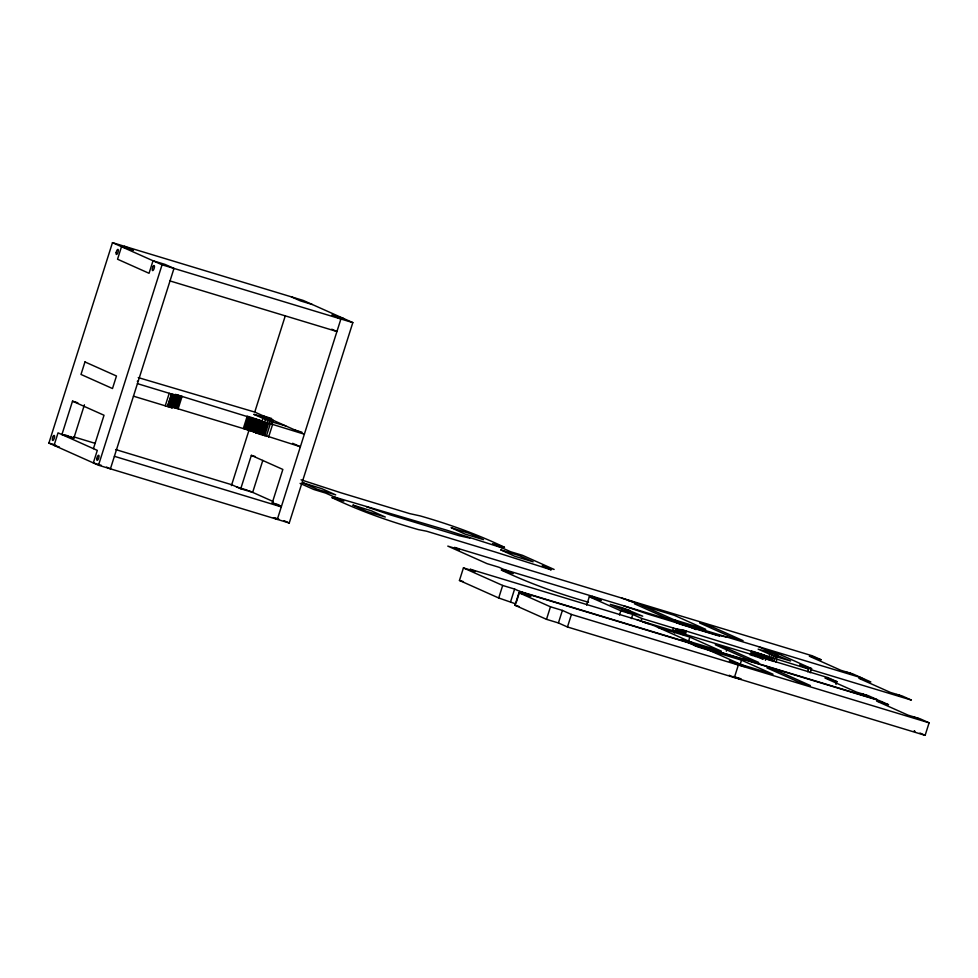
<?xml version="1.0" encoding="UTF-8"?>
<svg xmlns="http://www.w3.org/2000/svg" width="978" height="978" viewBox="0 0 978 978"><rect width="100%" height="100%" fill="white"/><g stroke="black" fill="none" stroke-linecap="round" stroke-linejoin="round"><path stroke-width="1.47" d="M48.9 443.071L112.47 242.654L303.229 300.442L352.826 322.606L289.243 523.01L98.497 465.222L48.9 443.071L55.526 445.076M77.812 402.777L72.506 401.176L61.92 434.574L73.839 438.193L84.426 404.794M93.423 448.657L104.023 415.247L72.506 401.176M98.497 465.222L162.067 264.806L112.47 242.654M165.258 405.809L169.231 393.29M133.46 396.176L167.482 406.493L171.456 393.963L176.566 395.246L175.038 394.489L176.028 394.574L304.341 434.22L254.757 412.068L138.24 377.594M167.482 406.493L171.81 394.073M167.837 406.591L168.998 406.934L172.972 394.403M168.998 406.934L170.038 407.227L174.011 394.696M170.038 407.227L170.918 407.459L174.891 394.929M170.918 407.459L171.627 407.63L175.6 395.112M172.495 405.711L173.815 401.542M174.695 398.755L176.028 394.574M171.627 407.63L176.174 395.002M172.152 407.753L176.712 394.745M172.739 407.276L173.583 407.496L177.556 394.965M173.583 407.496L174.561 407.765L178.534 395.246M174.561 407.765L175.661 408.083L179.634 395.564M175.661 408.083L176.859 408.437L180.832 395.919M176.859 408.437L178.13 408.828L182.104 396.298M178.13 408.828L243.302 428.572L247.275 416.041M243.302 428.572L244.573 428.951L248.546 416.42M244.573 428.951L245.906 429.366L249.879 416.836M245.906 429.366L247.275 429.794L251.248 417.264M292.618 443.291L300.368 446.75L248.644 430.222L252.617 417.704M231.419 485.626L248.925 430.442M254.916 411.567L285.319 315.711M249.965 430.662L253.938 418.132M251.236 431.078L255.209 418.56M252.397 431.481L256.37 418.963M253.449 431.848L257.422 419.33M254.341 432.178L258.314 419.648M255.062 432.459L259.036 419.929M255.6 432.679L259.573 420.161M255.943 432.851L259.916 420.32M256.285 433.009L260.258 420.479M256.823 433.23L260.796 420.711M257.544 433.511L261.517 420.98M262.41 419.684L263.29 416.897L270.527 419.305L273.351 420.381L272.471 423.168M262.801 460.418L252.666 492.374L240.747 488.755L251.346 455.357L255.319 456.567M258.436 433.841L262.422 421.31M259.488 434.208L263.461 421.677M260.649 434.611L264.622 422.08M265.014 420.516L265.894 417.74M261.921 435.027L265.894 422.508M267.483 421.335L268.363 418.56M263.241 435.467L267.214 422.936M264.61 435.895L268.583 423.376M269.635 422.08L270.527 419.305M266.285 436.42L270.27 423.902M271.346 422.704L272.226 419.929M268.583 437.117L272.556 424.599M114.389 456.31L281.297 506.873L272.263 502.839L282.85 469.44L251.346 455.357M515.797 603.903L498.707 597.986L459.452 580.455L463.425 567.925L475.345 571.531L470.186 569.233L827.853 677.595L836.887 681.629L836.007 684.417M498.707 597.986L502.68 585.455L463.425 567.925M510.638 601.604L514.611 589.074L502.68 585.455M514.978 605.26L518.951 592.729L530.883 596.348L521.836 592.301L879.503 700.664L888.55 704.71L876.63 701.092L908.134 715.175L920.066 718.781L929.1 722.828L925.127 735.346L567.46 626.984L558.414 622.949L546.494 619.331L514.978 605.26L518.951 606.458M516.237 602.509L519.77 591.384L514.611 589.074M546.494 619.331L550.467 606.8L518.951 592.729M558.414 622.949L562.387 610.419L550.467 606.8M567.46 626.984L571.433 614.453L562.387 610.419M586.653 605.089L589.294 596.739L601.226 600.345L592.179 596.311M619.49 614.991L620.81 610.81L589.294 596.739M621.519 610.541L622.399 607.754L610.296 604.355L626.006 611.238L642.729 616.189L622.399 607.754M623.988 611.348L624.869 608.573M626.14 612.094L627.02 609.318M627.839 612.717L628.72 609.942M628.964 613.182L629.856 610.394M631.409 618.597L632.729 614.428L620.81 610.81M640.883 621.25L641.776 618.463L632.729 614.428M672.681 630.883L673.561 628.096M674.465 632.949L675.798 628.768L683.977 630.37L808.684 669.038L807.804 671.813M675.26 631.654L676.153 628.878M676.421 631.996L677.314 629.209M677.461 632.289L678.341 629.502M678.341 632.521L679.233 629.734M679.062 632.693L679.942 629.918M679.588 632.815L680.468 630.028M679.906 632.864L681.055 629.551M681.006 632.558L681.898 629.783M681.556 634.221L682.876 630.052M682.656 634.539L683.977 630.37M683.842 634.893L685.175 630.724M685.113 635.284L686.446 631.103M688.084 642.644L689.845 637.081L658.06 627.448M726.324 651.189L727.204 648.402L715.285 644.783L746.789 658.866L758.72 662.473L727.204 648.402M740.187 664.331L741.507 660.162L697.791 646.91L688.756 642.876M750.297 655.028L751.617 650.847M751.569 655.407L752.889 651.238M752.901 655.822L754.221 651.641M754.258 656.25L755.591 652.069M755.627 656.678L756.948 652.509M756.96 657.118L758.28 652.937M758.219 657.534L759.539 653.365M759.393 657.937L760.713 653.769M760.432 658.304L761.752 654.135M761.324 658.634L762.657 654.465M762.058 658.915L763.378 654.734M762.595 659.135L763.916 654.967M762.926 659.306L764.258 655.126M763.708 658.072L764.588 655.284M764.246 658.292L765.126 655.517M764.979 658.573L765.86 655.786M765.432 660.297L766.752 656.116M766.911 659.27L767.803 656.482M768.085 659.673L768.965 656.886M769.356 655.321L770.236 652.546L758.133 649.147L773.842 656.03L790.566 660.981L770.236 652.546M769.344 660.089L770.224 657.314M771.825 656.14L772.706 653.365M770.676 660.529L771.556 657.742M772.033 660.969L772.926 658.182M773.977 656.886L774.857 654.111M773.72 661.495L774.6 658.707M775.676 657.509L776.556 654.734M776.801 657.974L777.693 655.187M776.006 662.179L776.887 659.404M810.236 672.778L811.569 668.61L780.053 654.526L768.133 650.92L759.087 646.874M172.483 407.789L171.688 407.313M137.311 381.261L137.91 381.127M914.063 731.128L914.943 731.348L914.369 731.079M628.94 600.516C623.169 599.025 638.781 603.732 629.563 600.7M848.073 672.693C842.29 671.214 857.902 675.92 848.696 672.888M897.657 694.845C891.887 693.365 907.511 698.06 898.293 695.04M696.238 645.407C690.468 643.927 706.092 648.622 696.862 645.59M863.708 694.514C857.938 693.023 873.537 697.73 864.332 694.698M915.371 717.583C909.589 716.104 925.2 720.81 915.995 717.779M736.642 677.766L735.248 677.412L736.935 678.047M469.856 538.083L459.342 535.773L390.528 514.941L366.53 506.775M727.302 637.253L716.788 634.942L647.974 614.111L623.976 605.944M312.275 304.488L300.356 300.869L291.31 296.835M343.779 318.559L331.86 314.953L340.906 318.987L277.324 519.404L273.449 517.668M162.067 264.806L352.826 322.606M170.013 280.943L336.933 331.518L331.762 329.207M263.791 416.115L271.737 418.523M295.307 430.186L301.933 432.19M137.433 383.657L171.456 393.963M301.041 479.807L340.943 492.79L409.745 513.621L420.259 515.932C449.171 524.196 477.386 534.306 504.526 547.289L492.606 543.67L510.687 551.751L522.607 555.357L554.123 569.44L542.203 565.822L551.237 569.868L495.443 552.069L426.53 531.201L418.352 529.599C388.694 521.127 359.696 510.919 331.86 497.57L343.779 501.176L325.698 493.108L313.779 489.489L300.075 483.376M334.733 497.142L445.858 529.917L501.653 547.717M642.412 605.639L674.209 615.272L705.725 629.343L673.928 619.71M73.509 436.787L95.269 443.389M115.6 449.538L231.713 484.721L240.747 488.755M64.658 434.855L68.631 436.054M236.872 487.032L247.471 490.247M665.884 617.827L677.803 621.446L638.536 603.903L621.458 597.986M504.135 569.563L861.801 677.925M676.214 622.448L688.133 626.054L696.116 629.624M719.466 636.103L680.089 624.172L634.331 603.732M272.263 502.839L278.889 504.844M276.138 504.562L280.111 505.773M811.569 668.61L799.649 664.991L808.684 669.038M588.56 602.277C558.634 593.707 529.342 583.475 501.249 569.991L513.169 573.609L498.963 567.252L487.044 563.646L447.79 546.103L459.709 549.722L454.538 547.411L812.205 655.773L821.251 659.82L809.332 656.201L840.835 670.285L852.767 673.891L870.848 681.972L858.916 678.353L890.432 692.436L902.352 696.043L911.398 700.089L810.921 669.637M641.776 618.463L675.798 628.768M836.887 681.629L824.967 678.023L856.483 692.094L868.403 695.713L877.437 699.747L519.77 591.384M59.365 446.983L54.071 445.369L58.044 432.851L97.299 450.381L93.326 462.912L101.272 465.32M689.563 641.531L721.361 651.152L689.845 637.081M274.806 517.9L278.779 519.098M693.915 645.187L705.835 648.793L745.102 666.336L733.182 662.717M459.452 580.455L463.425 581.653M571.433 614.453L929.1 722.828M733.182 676.446L741.128 678.854M263.29 416.897L253.803 414.342L269.5 421.212L285.747 425.919M737.583 678.255L740.248 679.001L737.913 678.157M247.275 429.794L248.644 430.222M124.402 246.26L133.436 250.307L121.516 246.688L117.543 259.219L149.047 273.29L153.02 260.771L164.952 264.378L173.986 268.412L110.416 468.829L106.541 467.105M919.956 733.035L925.127 735.346M741.507 660.162L773.023 674.233L729.307 660.994L738.341 665.028L734.368 677.558L729.209 675.248M637.094 619.795L654.184 625.724L693.439 643.255L681.519 639.649L686.69 641.947M248.791 490.638L273.168 501.531M284.085 520.712L289.243 523.01M69.964 436.457L73.839 438.193M116.174 252.581L116.101 253.192A2.628 0.844 -73.1 0 0 116.92 254.243A2.628 0.844 -73.1 0 0 118.228 251.248L118.301 250.637A2.628 0.844 -73.1 0 0 117.494 249.586A2.628 0.844 -73.1 0 0 116.174 252.581M96.871 458.462L96.798 459.073A2.628 0.844 -73.1 0 0 97.604 460.137A2.628 0.844 -73.1 0 0 98.925 457.142L98.998 456.53A2.628 0.844 -73.1 0 0 98.179 455.467A2.628 0.844 -73.1 0 0 96.871 458.462M84.964 361.933L80.991 374.452L112.494 388.535L116.468 376.004L84.964 361.933M53.35 436.139L53.069 436.653A2.628 0.844 -73.1 0 0 52.396 439.941A2.628 0.844 -73.1 0 0 53.594 439.77L53.876 439.256A2.628 0.844 -73.1 0 0 54.548 435.98A2.628 0.844 -73.1 0 0 53.35 436.139M153.24 266.248L152.959 266.762A2.628 0.844 -73.1 0 0 152.287 270.05A2.628 0.844 -73.1 0 0 153.485 269.891L153.766 269.366A2.628 0.844 -73.1 0 0 154.438 266.089A2.628 0.844 -73.1 0 0 153.24 266.248M303.473 482.998L317.263 489.293L335.699 494.88L321.689 488.621L303.473 482.998M353.058 505.149L366.86 511.445L385.283 517.032L371.285 510.773L353.058 505.149M451.31 527.778L465.1 534.086L483.535 539.66L469.526 533.413L451.31 527.778M500.895 549.929L514.697 556.237L533.12 561.812L519.122 555.565L500.895 549.929M672.045 620.003L676.923 621.592L672.045 620.003M687.693 641.812L692.571 643.402L687.693 641.812M810.591 656.189L815.469 657.766L810.591 656.189M739.344 664.893L744.221 666.483L739.344 664.893M860.188 678.341L865.053 679.918L860.188 678.341M826.227 677.999L831.104 679.588L826.227 677.999M877.889 701.079L882.767 702.669L877.889 701.079M677.241 622.314L682.082 623.891L677.241 622.314M643.279 621.971L648.133 623.561L643.279 621.971M711.568 626.58L699.649 622.974L731.153 637.045L743.072 640.663L711.568 626.58M778.867 671.47L766.935 667.864L798.451 681.935L810.371 685.554L778.867 671.47"/></g></svg>
